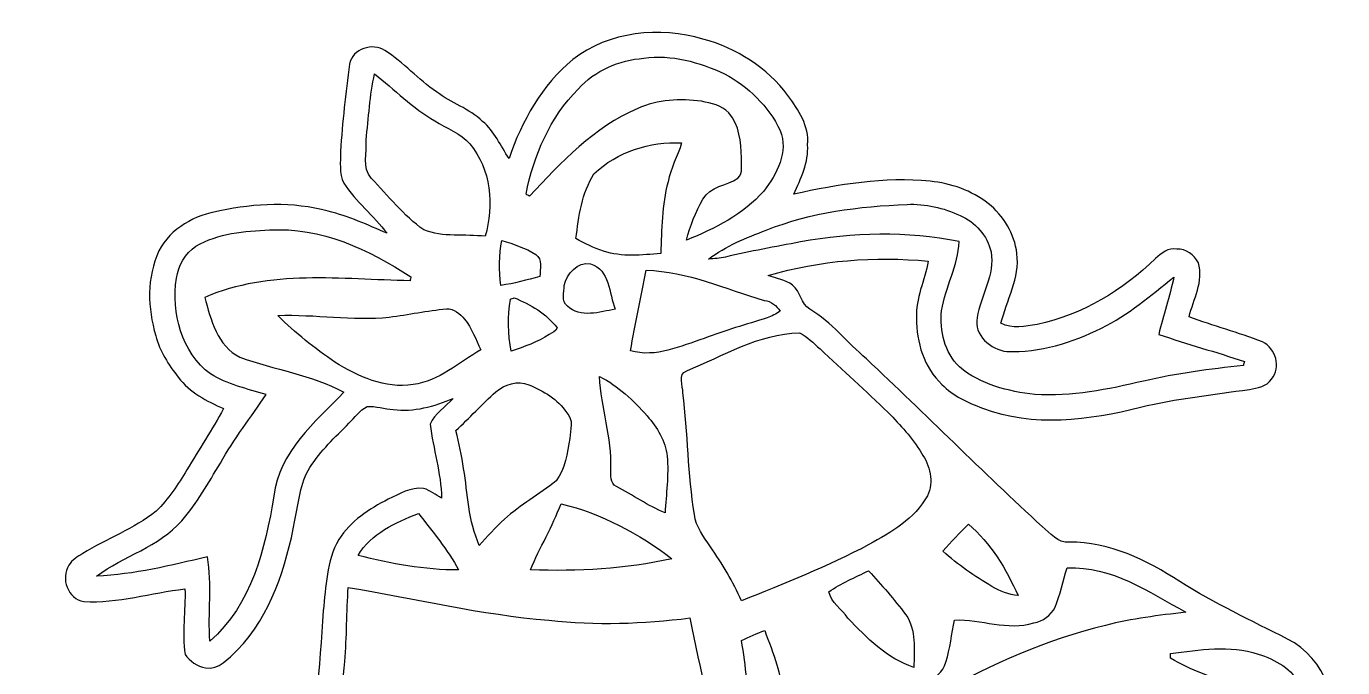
# Model space of a CAD drawing. Header units: centimetres. Extents: x -14.3 to 14.7, y -14.6 to 14.4.
# Drawn here: x -14.25 to 14.67, y 0.34 to 14.44 of the extents above; entities that cross this region are included whole.
import ezdxf

# ---------------------------------------------------------------- set-up
doc = ezdxf.new("R2010")
doc.units = ezdxf.units.CM
doc.header["$MEASUREMENT"] = 0
doc.layers.add('Layer 1', color=7, linetype='Continuous')

msp = doc.modelspace()

# ---------------------------------------------------------------- linework, layer by layer
at = {"layer": 'Layer 1', "color": 251}
for points, knots in [([(-2.24614, 13.71071), (-1.45098, 14.33336), (-0.33549, 14.44202), (0.61419, 14.16191), (0.61419, 14.16191), (1.34585, 13.95942), (2.02459, 13.53467), (2.48144, 12.92366), (2.48144, 12.92366), (2.70651, 12.60334), (2.95592, 12.25197), (2.91218, 11.83605), (2.91218, 11.83605), (2.94146, 11.44834), (2.75943, 11.09557), (2.6102, 10.75161), (2.6102, 10.75161), (3.59198, 10.9661), (4.5974, 11.13578), (5.60529, 11.03595), (5.60529, 11.03595), (6.0639, 10.99185), (6.51404, 10.82851), (6.88164, 10.54876), (6.88164, 10.54876), (7.2136, 10.27642), (7.46266, 9.87954), (7.51064, 9.44845), (7.51064, 9.44845), (7.58225, 8.9094), (7.28204, 8.42116), (7.16068, 7.9121), (7.16068, 7.9121), (7.40974, 7.78757), (7.69232, 7.84472), (7.95443, 7.88846), (7.95443, 7.88846), (8.94503, 8.09307), (9.83791, 8.63917), (10.55829, 9.33909), (10.55829, 9.33909), (10.69128, 9.44562), (10.83345, 9.58991), (11.02289, 9.54299), (11.02289, 9.54299), (11.2328, 9.56204), (11.40213, 9.41387), (11.49914, 9.24384), (11.49914, 9.24384), (11.62015, 8.83497), (11.38731, 8.44409), (11.29418, 8.05321), (11.29418, 8.05321), (11.82441, 7.85142), (12.37791, 7.7156), (12.90391, 7.50252), (12.90391, 7.50252), (13.20306, 7.36424), (13.31666, 6.94196), (13.10675, 6.68479), (13.10675, 6.68479), (13.00021, 6.52357), (12.79454, 6.48441), (12.6178, 6.46042), (12.6178, 6.46042), (11.81947, 6.34153), (11.01302, 6.26145), (10.22809, 6.06707), (10.22809, 6.06707), (9.10096, 5.78697), (7.86518, 5.62187), (6.75534, 6.04943), (6.75534, 6.04943), (6.43079, 6.16726), (6.10623, 6.31578), (5.86317, 6.56837), (5.86317, 6.56837), (5.47194, 6.93984), (5.29872, 7.49512), (5.30648, 8.02534), (5.30648, 8.02534), (5.2765, 8.45961), (5.49028, 8.85825), (5.56225, 9.27806), (5.56225, 9.27806), (4.38573, 9.39236), (3.18206, 9.29781), (2.04646, 8.9662), (2.04646, 8.9662), (2.22568, 8.89988), (2.42464, 8.86813), (2.58233, 8.75242), (2.58233, 8.75242), (2.76154, 8.61483), (2.75908, 8.33579), (2.96263, 8.2229), (2.96263, 8.2229), (3.4417, 7.93856), (3.78389, 7.48877), (4.20441, 7.13211), (4.20441, 7.13211), (5.50122, 5.91326), (6.75569, 4.64891), (8.06591, 3.44417), (8.06591, 3.44417), (8.24477, 3.30588), (8.40352, 3.07375), (8.66105, 3.10233), (8.66105, 3.10233), (9.54334, 3.10797), (10.36779, 2.71216), (11.08675, 2.23273), (11.08675, 2.23273), (11.84945, 1.76142), (12.65943, 1.37407), (13.45918, 0.97084), (13.45918, 0.97084), (14.28609, 0.55915), (14.66779, -0.50447), (14.38169, -1.36701), (14.38169, -1.36701), (14.23882, -1.82033), (13.89768, -2.165), (13.58477, -2.5079), (13.58477, -2.5079), (13.21153, -2.89172), (12.79701, -3.23462), (12.36027, -3.54365), (12.36027, -3.54365), (12.22128, -3.64561), (12.04136, -3.63996), (11.87838, -3.66748), (11.87838, -3.66748), (11.8491, -4.07705), (11.94611, -4.53319), (11.70764, -4.89867), (11.70764, -4.89867), (11.44058, -5.30613), (10.91247, -5.41267), (10.4588, -5.44618), (10.4588, -5.44618), (10.14659, -5.49169), (9.8485, -5.38868), (9.55816, -5.29272), (9.55816, -5.29272), (9.51336, -5.45289), (9.50524, -5.65115), (9.36766, -5.76756), (9.36766, -5.76756), (9.10378, -5.98276), (8.7884, -6.11646), (8.48501, -6.26322), (8.48501, -6.26322), (7.58296, -6.69713), (6.61917, -6.9917), (5.64056, -7.1942), (5.64056, -7.1942), (5.24404, -7.27357), (4.84258, -7.3466), (4.43689, -7.34519), (4.43689, -7.34519), (4.5533, -7.58084), (4.75615, -7.75511), (4.91913, -7.9569), (4.91913, -7.9569), (5.43595, -8.56862), (5.95454, -9.17928), (6.47559, -9.78782), (6.47559, -9.78782), (6.66503, -10.01924), (6.90774, -10.26478), (6.8266, -10.59533), (6.8266, -10.59533), (6.63893, -10.94669), (6.23676, -11.06099), (5.90374, -11.22751), (5.90374, -11.22751), (5.27085, -11.50444), (4.62456, -11.75738), (3.95217, -11.92001), (3.95217, -11.92001), (1.46509, -12.57794), (-1.13453, -12.56594), (-3.68688, -12.53455), (-3.68688, -12.53455), (-4.05553, -12.50703), (-4.41995, -12.44318), (-4.78684, -12.40331), (-4.78684, -12.40331), (-4.83835, -12.90355), (-5.01262, -13.40203), (-5.30895, -13.81125), (-5.30895, -13.81125), (-5.75628, -14.42438), (-6.66044, -14.56831), (-7.31908, -14.23211), (-7.31908, -14.23211), (-7.78404, -13.98411), (-8.19185, -13.56783), (-8.31286, -13.04043), (-8.31286, -13.04043), (-8.39858, -12.63262), (-8.48431, -12.21952), (-8.48148, -11.80112), (-8.48148, -11.80112), (-8.43774, -11.65049), (-8.33226, -11.52772), (-8.23842, -11.40495), (-8.23842, -11.40495), (-8.53475, -11.26172), (-8.8459, -11.15272), (-9.14506, -11.01584), (-9.14506, -11.01584), (-9.88907, -10.69093), (-10.61156, -10.32016), (-11.33898, -9.96139), (-11.33898, -9.96139), (-11.57076, -9.85802), (-11.79583, -9.63789), (-11.7923, -9.37154), (-11.7923, -9.37154), (-11.72845, -9.08614), (-11.53266, -8.85366), (-11.42612, -8.58414), (-11.42612, -8.58414), (-11.90308, -8.56474), (-12.34052, -8.77782), (-12.80336, -8.84837), (-12.80336, -8.84837), (-13.15473, -8.92281), (-13.47505, -8.52311), (-13.36287, -8.19185), (-13.36287, -8.19185), (-13.1512, -7.57414), (-12.78502, -7.02557), (-12.50491, -6.4389), (-12.50491, -6.4389), (-12.28266, -6.01804), (-12.14473, -5.55978), (-11.93871, -5.13151), (-11.93871, -5.13151), (-12.52467, -4.81894), (-13.13498, -4.54378), (-13.66943, -4.14408), (-13.66943, -4.14408), (-13.83912, -4.00544), (-14.07195, -3.88832), (-14.14251, -3.66395), (-14.14251, -3.66395), (-14.25152, -3.34151), (-13.99293, -2.99297), (-13.67014, -2.94746), (-13.67014, -2.94746), (-13.15755, -2.79717), (-12.64567, -2.64195), (-12.14226, -2.46204), (-12.14226, -2.46204), (-11.94118, -2.38584), (-11.73551, -2.3241), (-11.52419, -2.28388), (-11.52419, -2.28388), (-11.56899, -1.80446), (-11.73798, -1.34479), (-11.75738, -0.86219), (-11.75738, -0.86219), (-11.86462, -0.45685), (-11.32276, -0.121), (-10.99256, -0.33902), (-10.99256, -0.33902), (-10.55476, -0.59267), (-10.16423, -0.93733), (-9.68269, -1.1116), (-9.68269, -1.1116), (-9.29852, -1.2633), (-8.8773, -1.34056), (-8.53687, -1.58785), (-8.53687, -1.58785), (-8.36154, -1.73284), (-8.27017, -1.9498), (-8.12624, -2.12266), (-8.12624, -2.12266), (-7.91492, -0.89359), (-7.80486, 0.34996), (-7.72866, 1.59385), (-7.72866, 1.59385), (-7.66904, 2.1209), (-7.65739, 2.68358), (-7.38858, 3.15736), (-7.38858, 3.15736), (-7.12964, 3.56023), (-6.72112, 3.83434), (-6.2992, 4.04389), (-6.2992, 4.04389), (-6.05614, 4.16066), (-5.80531, 4.31341), (-5.52344, 4.28272), (-5.52344, 4.28272), (-5.38092, 4.23439), (-5.25639, 4.14443), (-5.12833, 4.06682), (-5.12833, 4.06682), (-5.13856, 4.61927), (-5.31601, 5.14844), (-5.37704, 5.69348), (-5.37704, 5.69348), (-5.28108, 5.93866), (-5.04225, 6.07378), (-4.87363, 6.26181), (-4.87363, 6.26181), (-5.28673, 6.09141), (-5.73828, 5.95171), (-6.18984, 6.01874), (-6.18984, 6.01874), (-6.38316, 6.02827), (-6.57331, 6.09741), (-6.76698, 6.08647), (-6.76698, 6.08647), (-6.92468, 5.99581), (-7.03615, 5.84412), (-7.16351, 5.71676), (-7.16351, 5.71676), (-7.46478, 5.40667), (-7.79357, 5.11422), (-8.02111, 4.74169), (-8.02111, 4.74169), (-8.24583, 4.39949), (-8.26488, 3.97439), (-8.34954, 3.58563), (-8.34954, 3.58563), (-8.54428, 2.55482), (-8.87236, 1.49966), (-9.61602, 0.72602), (-9.61602, 0.72602), (-9.81075, 0.54398), (-10.01607, 0.29422), (-10.31769, 0.33514), (-10.31769, 0.33514), (-10.49232, 0.37712), (-10.66412, 0.47837), (-10.76219, 0.63147), (-10.76219, 0.63147), (-10.83769, 1.10878), (-10.75267, 1.59314), (-10.76572, 2.07327), (-10.76572, 2.07327), (-11.50796, 1.98896), (-12.2361, 1.75613), (-12.98893, 1.79458), (-12.98893, 1.79458), (-13.33359, 1.85385), (-13.50716, 2.30717), (-13.3156, 2.59186), (-13.3156, 2.59186), (-13.24892, 2.71286), (-13.12228, 2.77848), (-13.01186, 2.85327), (-13.01186, 2.85327), (-12.48163, 3.17429), (-11.89073, 3.39584), (-11.39966, 3.78001), (-11.39966, 3.78001), (-11.12555, 4.04319), (-10.92165, 4.36739), (-10.72303, 4.68842), (-10.72303, 4.68842), (-10.45774, 5.14032), (-10.16564, 5.57671), (-9.91835, 6.03885), (-9.91835, 6.03885), (-10.28912, 6.20148), (-10.66377, 6.39657), (-10.91353, 6.72536), (-10.91353, 6.72536), (-11.12097, 7.00264), (-11.32699, 7.29721), (-11.40848, 7.6394), (-11.40848, 7.6394), (-11.58875, 8.24301), (-11.61168, 8.92351), (-11.33722, 9.50383), (-11.33722, 9.50383), (-11.08216, 10.00584), (-10.53747, 10.29758), (-9.99666, 10.38401), (-9.99666, 10.38401), (-9.21667, 10.55123), (-8.39682, 10.59074), (-7.62176, 10.37519), (-7.62176, 10.37519), (-7.17021, 10.26971), (-6.74934, 10.07216), (-6.3246, 9.89154), (-6.3246, 9.89154), (-6.62129, 10.27783), (-7.01393, 10.58228), (-7.27816, 10.99432), (-7.27816, 10.99432), (-7.38611, 11.20881), (-7.34448, 11.46246), (-7.34942, 11.69317), (-7.34942, 11.69317), (-7.3092, 12.33487), (-7.23371, 12.97481), (-7.15151, 13.61193), (-7.15151, 13.61193), (-7.08484, 13.94989), (-6.64351, 14.08747), (-6.37187, 13.91214), (-6.37187, 13.91214), (-5.96512, 13.64439), (-5.63915, 13.27503), (-5.2384, 12.9988), (-5.2384, 12.9988), (-4.91984, 12.75362), (-4.51979, 12.63544), (-4.22769, 12.35181), (-4.22769, 12.35181), (-3.96558, 12.13344), (-3.83187, 11.81276), (-3.64631, 11.53548), (-3.64631, 11.53548), (-3.36938, 12.35992), (-2.92029, 13.14803), (-2.24614, 13.71071), (-2.24614, 13.71071), (-2.24614, 13.71071), (-2.24614, 13.71071), (-2.24614, 13.71071)], [0, 0, 0, 0, 0.00925926, 0.00925926, 0.00925926, 0.00925926, 0.01851852, 0.01851852, 0.01851852, 0.01851852, 0.02777778, 0.02777778, 0.02777778, 0.02777778, 0.03703704, 0.03703704, 0.03703704, 0.03703704, 0.0462963, 0.0462963, 0.0462963, 0.0462963, 0.05555556, 0.05555556, 0.05555556, 0.05555556, 0.06481481, 0.06481481, 0.06481481, 0.06481481, 0.07407407, 0.07407407, 0.07407407, 0.07407407, 0.08333333, 0.08333333, 0.08333333, 0.08333333, 0.09259259, 0.09259259, 0.09259259, 0.09259259, 0.10185185, 0.10185185, 0.10185185, 0.10185185, 0.11111111, 0.11111111, 0.11111111, 0.11111111, 0.12037037, 0.12037037, 0.12037037, 0.12037037, 0.12962963, 0.12962963, 0.12962963, 0.12962963, 0.13888889, 0.13888889, 0.13888889, 0.13888889, 0.14814815, 0.14814815, 0.14814815, 0.14814815, 0.15740741, 0.15740741, 0.15740741, 0.15740741, 0.16666667, 0.16666667, 0.16666667, 0.16666667, 0.17592593, 0.17592593, 0.17592593, 0.17592593, 0.18518519, 0.18518519, 0.18518519, 0.18518519, 0.19444444, 0.19444444, 0.19444444, 0.19444444, 0.2037037, 0.2037037, 0.2037037, 0.2037037, 0.21296296, 0.21296296, 0.21296296, 0.21296296, 0.22222222, 0.22222222, 0.22222222, 0.22222222, 0.23148148, 0.23148148, 0.23148148, 0.23148148, 0.24074074, 0.24074074, 0.24074074, 0.24074074, 0.25, 0.25, 0.25, 0.25, 0.25925926, 0.25925926, 0.25925926, 0.25925926, 0.26851852, 0.26851852, 0.26851852, 0.26851852, 0.27777778, 0.27777778, 0.27777778, 0.27777778, 0.28703704, 0.28703704, 0.28703704, 0.28703704, 0.2962963, 0.2962963, 0.2962963, 0.2962963, 0.30555556, 0.30555556, 0.30555556, 0.30555556, 0.31481481, 0.31481481, 0.31481481, 0.31481481, 0.32407407, 0.32407407, 0.32407407, 0.32407407, 0.33333333, 0.33333333, 0.33333333, 0.33333333, 0.34259259, 0.34259259, 0.34259259, 0.34259259, 0.35185185, 0.35185185, 0.35185185, 0.35185185, 0.36111111, 0.36111111, 0.36111111, 0.36111111, 0.37037037, 0.37037037, 0.37037037, 0.37037037, 0.37962963, 0.37962963, 0.37962963, 0.37962963, 0.38888889, 0.38888889, 0.38888889, 0.38888889, 0.39814815, 0.39814815, 0.39814815, 0.39814815, 0.40740741, 0.40740741, 0.40740741, 0.40740741, 0.41666667, 0.41666667, 0.41666667, 0.41666667, 0.42592593, 0.42592593, 0.42592593, 0.42592593, 0.43518519, 0.43518519, 0.43518519, 0.43518519, 0.44444444, 0.44444444, 0.44444444, 0.44444444, 0.4537037, 0.4537037, 0.4537037, 0.4537037, 0.46296296, 0.46296296, 0.46296296, 0.46296296, 0.47222222, 0.47222222, 0.47222222, 0.47222222, 0.48148148, 0.48148148, 0.48148148, 0.48148148, 0.49074074, 0.49074074, 0.49074074, 0.49074074, 0.5, 0.5, 0.5, 0.5, 0.50925926, 0.50925926, 0.50925926, 0.50925926, 0.51851852, 0.51851852, 0.51851852, 0.51851852, 0.52777778, 0.52777778, 0.52777778, 0.52777778, 0.53703704, 0.53703704, 0.53703704, 0.53703704, 0.5462963, 0.5462963, 0.5462963, 0.5462963, 0.55555556, 0.55555556, 0.55555556, 0.55555556, 0.56481481, 0.56481481, 0.56481481, 0.56481481, 0.57407407, 0.57407407, 0.57407407, 0.57407407, 0.58333333, 0.58333333, 0.58333333, 0.58333333, 0.59259259, 0.59259259, 0.59259259, 0.59259259, 0.60185185, 0.60185185, 0.60185185, 0.60185185, 0.61111111, 0.61111111, 0.61111111, 0.61111111, 0.62037037, 0.62037037, 0.62037037, 0.62037037, 0.62962963, 0.62962963, 0.62962963, 0.62962963, 0.63888889, 0.63888889, 0.63888889, 0.63888889, 0.64814815, 0.64814815, 0.64814815, 0.64814815, 0.65740741, 0.65740741, 0.65740741, 0.65740741, 0.66666667, 0.66666667, 0.66666667, 0.66666667, 0.67592593, 0.67592593, 0.67592593, 0.67592593, 0.68518519, 0.68518519, 0.68518519, 0.68518519, 0.69444444, 0.69444444, 0.69444444, 0.69444444, 0.7037037, 0.7037037, 0.7037037, 0.7037037, 0.71296296, 0.71296296, 0.71296296, 0.71296296, 0.72222222, 0.72222222, 0.72222222, 0.72222222, 0.73148148, 0.73148148, 0.73148148, 0.73148148, 0.74074074, 0.74074074, 0.74074074, 0.74074074, 0.75, 0.75, 0.75, 0.75, 0.75925926, 0.75925926, 0.75925926, 0.75925926, 0.76851852, 0.76851852, 0.76851852, 0.76851852, 0.77777778, 0.77777778, 0.77777778, 0.77777778, 0.78703704, 0.78703704, 0.78703704, 0.78703704, 0.7962963, 0.7962963, 0.7962963, 0.7962963, 0.80555556, 0.80555556, 0.80555556, 0.80555556, 0.81481481, 0.81481481, 0.81481481, 0.81481481, 0.82407407, 0.82407407, 0.82407407, 0.82407407, 0.83333333, 0.83333333, 0.83333333, 0.83333333, 0.84259259, 0.84259259, 0.84259259, 0.84259259, 0.85185185, 0.85185185, 0.85185185, 0.85185185, 0.86111111, 0.86111111, 0.86111111, 0.86111111, 0.87037037, 0.87037037, 0.87037037, 0.87037037, 0.87962963, 0.87962963, 0.87962963, 0.87962963, 0.88888889, 0.88888889, 0.88888889, 0.88888889, 0.89814815, 0.89814815, 0.89814815, 0.89814815, 0.90740741, 0.90740741, 0.90740741, 0.90740741, 0.91666667, 0.91666667, 0.91666667, 0.91666667, 0.92592593, 0.92592593, 0.92592593, 0.92592593, 0.93518519, 0.93518519, 0.93518519, 0.93518519, 0.94444444, 0.94444444, 0.94444444, 0.94444444, 0.9537037, 0.9537037, 0.9537037, 0.9537037, 0.96296296, 0.96296296, 0.96296296, 0.96296296, 0.97222222, 0.97222222, 0.97222222, 0.97222222, 0.98148148, 0.98148148, 0.98148148, 0.98148148, 1, 1, 1, 1]), ([(-0.68686, 13.73999), (-1.22731, 13.70012), (-1.76177, 13.46941), (-2.1276, 13.06371), (-2.1276, 13.06371), (-2.74285, 12.43789), (-3.11185, 11.60462), (-3.27166, 10.74949), (-3.27166, 10.74949), (-3.25261, 10.73856), (-3.21486, 10.71668), (-3.19581, 10.70575), (-3.19581, 10.70575), (-2.50331, 11.45787), (-1.77588, 12.22763), (-0.81739, 12.63615), (-0.81739, 12.63615), (-0.37994, 12.83194), (0.11465, 12.85593), (0.58491, 12.79525), (0.58491, 12.79525), (0.79269, 12.74833), (1.03117, 12.70847), (1.17863, 12.53772), (1.17863, 12.53772), (1.4224, 12.27137), (1.44392, 11.89426), (1.46332, 11.55347), (1.46332, 11.55347), (1.43686, 11.41236), (1.50954, 11.21551), (1.38324, 11.1065), (1.38324, 11.1065), (1.13947, 10.92694), (0.76764, 10.93541), (0.61313, 10.64084), (0.61313, 10.64084), (0.4512, 10.36002), (0.33267, 10.05346), (0.24906, 9.74055), (0.24906, 9.74055), (0.87277, 9.99314), (1.50107, 10.3057), (1.95016, 10.8204), (1.95016, 10.8204), (2.23449, 11.18447), (2.50366, 11.68435), (2.30717, 12.14967), (2.30717, 12.14967), (2.05775, 12.68942), (1.60338, 13.12051), (1.08338, 13.39921), (1.08338, 13.39921), (0.53446, 13.65179), (-0.07796, 13.83065), (-0.68686, 13.73999), (-0.68686, 13.73999), (-0.68686, 13.73999), (-0.68686, 13.73999), (-0.68686, 13.73999)], [0, 0, 0, 0, 0.0625, 0.0625, 0.0625, 0.0625, 0.125, 0.125, 0.125, 0.125, 0.1875, 0.1875, 0.1875, 0.1875, 0.25, 0.25, 0.25, 0.25, 0.3125, 0.3125, 0.3125, 0.3125, 0.375, 0.375, 0.375, 0.375, 0.4375, 0.4375, 0.4375, 0.4375, 0.5, 0.5, 0.5, 0.5, 0.5625, 0.5625, 0.5625, 0.5625, 0.625, 0.625, 0.625, 0.625, 0.6875, 0.6875, 0.6875, 0.6875, 0.75, 0.75, 0.75, 0.75, 0.8125, 0.8125, 0.8125, 0.8125, 0.875, 0.875, 0.875, 0.875, 1, 1, 1, 1]), ([(-6.78674, 11.94188), (-6.76134, 11.67236), (-6.87952, 11.32734), (-6.67456, 11.1058), (-6.67456, 11.1058), (-6.30555, 10.71245), (-5.96336, 10.2803), (-5.52133, 9.96597), (-5.52133, 9.96597), (-5.09552, 9.79593), (-4.61786, 9.87778), (-4.16878, 9.82486), (-4.16878, 9.82486), (-3.98145, 10.50255), (-4.03684, 11.30688), (-4.50991, 11.85862), (-4.50991, 11.85862), (-4.71417, 12.09463), (-5.02038, 12.19588), (-5.2765, 12.36169), (-5.2765, 12.36169), (-5.76474, 12.64532), (-6.16303, 13.05101), (-6.60259, 13.39991), (-6.60259, 13.39991), (-6.70243, 12.92013), (-6.73629, 12.42871), (-6.78674, 11.94188), (-6.78674, 11.94188), (-6.78674, 11.94188), (-6.78674, 11.94188), (-6.78674, 11.94188)], [0, 0, 0, 0, 0.11111111, 0.11111111, 0.11111111, 0.11111111, 0.22222222, 0.22222222, 0.22222222, 0.22222222, 0.33333333, 0.33333333, 0.33333333, 0.33333333, 0.44444444, 0.44444444, 0.44444444, 0.44444444, 0.55555556, 0.55555556, 0.55555556, 0.55555556, 0.66666667, 0.66666667, 0.66666667, 0.66666667, 0.77777778, 0.77777778, 0.77777778, 0.77777778, 1, 1, 1, 1]), ([(-1.78012, 11.19893), (-2.04929, 10.77842), (-2.11526, 10.2616), (-2.17699, 9.77547), (-2.17699, 9.77547), (-1.98226, 9.66964), (-1.78611, 9.56592), (-1.57304, 9.50031), (-1.57304, 9.50031), (-1.16593, 9.36413), (-0.73166, 9.40929), (-0.31327, 9.45056), (-0.31327, 9.45056), (-0.29351, 9.97585), (-0.29245, 10.51101), (-0.15275, 11.02219), (-0.15275, 11.02219), (-0.09772, 11.3224), (0.0575, 11.58734), (0.14534, 11.87697), (0.14534, 11.87697), (-0.55527, 11.91472), (-1.26929, 11.68471), (-1.78012, 11.19893), (-1.78012, 11.19893), (-1.78012, 11.19893), (-1.78012, 11.19893), (-1.78012, 11.19893)], [0, 0, 0, 0, 0.125, 0.125, 0.125, 0.125, 0.25, 0.25, 0.25, 0.25, 0.375, 0.375, 0.375, 0.375, 0.5, 0.5, 0.5, 0.5, 0.625, 0.625, 0.625, 0.625, 0.75, 0.75, 0.75, 0.75, 1, 1, 1, 1]), ([(2.00272, 9.95962), (1.56316, 9.79064), (1.11407, 9.61496), (0.73836, 9.32533), (0.73836, 9.32533), (0.86219, 9.32815), (0.98531, 9.34649), (1.10737, 9.37013), (1.10737, 9.37013), (1.65276, 9.49607), (2.2038, 9.59732), (2.75449, 9.70033), (2.75449, 9.70033), (3.90384, 9.90706), (5.09482, 9.94339), (6.24311, 9.70986), (6.24311, 9.70986), (6.21841, 9.17998), (5.94007, 8.70797), (5.8547, 8.19009), (5.8547, 8.19009), (5.81237, 7.74947), (5.91961, 7.26969), (6.24699, 6.95254), (6.24699, 6.95254), (6.71301, 6.57084), (7.3152, 6.41244), (7.90293, 6.34647), (7.90293, 6.34647), (8.71149, 6.29461), (9.51124, 6.45936), (10.29406, 6.64245), (10.29406, 6.64245), (11.01549, 6.81143), (11.75138, 6.90527), (12.48692, 6.98712), (12.48692, 6.98712), (12.49292, 7.00828), (12.50527, 7.05097), (12.51126, 7.07249), (12.51126, 7.07249), (11.88544, 7.27922), (11.25079, 7.45843), (10.62602, 7.66692), (10.62602, 7.66692), (10.72938, 8.08884), (10.86661, 8.50159), (10.9601, 8.92563), (10.9601, 8.92563), (10.45104, 8.52558), (9.95927, 8.08955), (9.36942, 7.80874), (9.36942, 7.80874), (8.72596, 7.49018), (8.01229, 7.26228), (7.28839, 7.29156), (7.28839, 7.29156), (6.9402, 7.33319), (6.55391, 7.65563), (6.63716, 8.03698), (6.63716, 8.03698), (6.71477, 8.52417), (7.03333, 8.97572), (6.94231, 9.48337), (6.94231, 9.48337), (6.86717, 9.84144), (6.59024, 10.13636), (6.26251, 10.28488), (6.26251, 10.28488), (5.89986, 10.45139), (5.49769, 10.547), (5.09729, 10.52618), (5.09729, 10.52618), (4.04777, 10.48385), (2.98344, 10.35473), (2.00272, 9.95962), (2.00272, 9.95962), (2.00272, 9.95962), (2.00272, 9.95962), (2.00272, 9.95962)], [0, 0, 0, 0, 0.04761905, 0.04761905, 0.04761905, 0.04761905, 0.0952381, 0.0952381, 0.0952381, 0.0952381, 0.14285714, 0.14285714, 0.14285714, 0.14285714, 0.19047619, 0.19047619, 0.19047619, 0.19047619, 0.23809524, 0.23809524, 0.23809524, 0.23809524, 0.28571429, 0.28571429, 0.28571429, 0.28571429, 0.33333333, 0.33333333, 0.33333333, 0.33333333, 0.38095238, 0.38095238, 0.38095238, 0.38095238, 0.42857143, 0.42857143, 0.42857143, 0.42857143, 0.47619048, 0.47619048, 0.47619048, 0.47619048, 0.52380952, 0.52380952, 0.52380952, 0.52380952, 0.57142857, 0.57142857, 0.57142857, 0.57142857, 0.61904762, 0.61904762, 0.61904762, 0.61904762, 0.66666667, 0.66666667, 0.66666667, 0.66666667, 0.71428571, 0.71428571, 0.71428571, 0.71428571, 0.76190476, 0.76190476, 0.76190476, 0.76190476, 0.80952381, 0.80952381, 0.80952381, 0.80952381, 0.85714286, 0.85714286, 0.85714286, 0.85714286, 0.9047619, 0.9047619, 0.9047619, 0.9047619, 1, 1, 1, 1]), ([(-10.52407, 9.60649), (-10.76431, 9.4548), (-10.91071, 9.18069), (-10.95163, 8.90411), (-10.95163, 8.90411), (-11.07793, 8.14317), (-10.83628, 7.27886), (-10.20586, 6.79803), (-10.20586, 6.79803), (-9.83403, 6.56661), (-9.39765, 6.47347), (-8.98419, 6.34612), (-8.98419, 6.34612), (-9.31686, 5.84235), (-9.69574, 5.36787), (-9.98714, 4.83729), (-9.98714, 4.83729), (-10.25525, 4.40549), (-10.50219, 3.95499), (-10.83769, 3.57046), (-10.83769, 3.57046), (-11.33863, 2.99508), (-12.10839, 2.79929), (-12.70776, 2.35656), (-12.70776, 2.35656), (-11.8805, 2.38478), (-11.07511, 2.59609), (-10.27148, 2.77636), (-10.27148, 2.77636), (-10.16988, 2.16359), (-10.25984, 1.54376), (-10.22138, 0.92745), (-10.22138, 0.92745), (-9.29146, 1.71768), (-9.00853, 2.96827), (-8.81098, 4.11551), (-8.81098, 4.11551), (-8.69774, 5.08141), (-7.91563, 5.74816), (-7.27251, 6.39551), (-7.27251, 6.39551), (-7.98477, 6.78603), (-8.80604, 6.8901), (-9.56134, 7.16703), (-9.56134, 7.16703), (-10.05311, 7.41327), (-10.19951, 7.99641), (-10.33321, 8.48254), (-10.33321, 8.48254), (-8.90834, 9.09779), (-7.32578, 8.87518), (-5.81978, 8.84908), (-5.81978, 8.84908), (-5.81589, 8.87095), (-5.80743, 8.91505), (-5.80355, 8.93692), (-5.80355, 8.93692), (-6.72394, 9.53311), (-7.78404, 10.03653), (-8.90834, 9.96421), (-8.90834, 9.96421), (-9.45833, 9.93881), (-10.0397, 9.89401), (-10.52407, 9.60649), (-10.52407, 9.60649), (-10.52407, 9.60649), (-10.52407, 9.60649), (-10.52407, 9.60649)], [0, 0, 0, 0, 0.05555556, 0.05555556, 0.05555556, 0.05555556, 0.11111111, 0.11111111, 0.11111111, 0.11111111, 0.16666667, 0.16666667, 0.16666667, 0.16666667, 0.22222222, 0.22222222, 0.22222222, 0.22222222, 0.27777778, 0.27777778, 0.27777778, 0.27777778, 0.33333333, 0.33333333, 0.33333333, 0.33333333, 0.38888889, 0.38888889, 0.38888889, 0.38888889, 0.44444444, 0.44444444, 0.44444444, 0.44444444, 0.5, 0.5, 0.5, 0.5, 0.55555556, 0.55555556, 0.55555556, 0.55555556, 0.61111111, 0.61111111, 0.61111111, 0.61111111, 0.66666667, 0.66666667, 0.66666667, 0.66666667, 0.72222222, 0.72222222, 0.72222222, 0.72222222, 0.77777778, 0.77777778, 0.77777778, 0.77777778, 0.83333333, 0.83333333, 0.83333333, 0.83333333, 0.88888889, 0.88888889, 0.88888889, 0.88888889, 1, 1, 1, 1]), ([(-3.80153, 9.73596), (-3.87738, 9.4107), (-3.86256, 9.07662), (-3.82658, 8.74712), (-3.82658, 8.74712), (-3.53448, 8.78205), (-3.25191, 8.87024), (-2.96757, 8.94221), (-2.96757, 8.94221), (-2.97145, 9.10414), (-2.90477, 9.32004), (-3.0607, 9.42693), (-3.0607, 9.42693), (-3.28754, 9.57192), (-3.54789, 9.65129), (-3.80153, 9.73596), (-3.80153, 9.73596), (-3.80153, 9.73596), (-3.80153, 9.73596), (-3.80153, 9.73596)], [0, 0, 0, 0, 0.16666667, 0.16666667, 0.16666667, 0.16666667, 0.33333333, 0.33333333, 0.33333333, 0.33333333, 0.5, 0.5, 0.5, 0.5, 0.66666667, 0.66666667, 0.66666667, 0.66666667, 1, 1, 1, 1]), ([(-2.43346, 8.7443), (-2.43769, 8.5979), (-2.50437, 8.39541), (-2.36291, 8.29063), (-2.36291, 8.29063), (-2.08139, 8.0197), (-1.65347, 8.16046), (-1.31516, 8.2236), (-1.31516, 8.2236), (-1.45168, 8.5665), (-1.43087, 9.09426), (-1.85667, 9.22302), (-1.85667, 9.22302), (-2.14489, 9.26712), (-2.37666, 9.00042), (-2.43346, 8.7443), (-2.43346, 8.7443), (-2.43346, 8.7443), (-2.43346, 8.7443), (-2.43346, 8.7443)], [0, 0, 0, 0, 0.16666667, 0.16666667, 0.16666667, 0.16666667, 0.33333333, 0.33333333, 0.33333333, 0.33333333, 0.5, 0.5, 0.5, 0.5, 0.66666667, 0.66666667, 0.66666667, 0.66666667, 1, 1, 1, 1]), ([(-0.63218, 9.07874), (-0.74401, 8.48783), (-0.87418, 7.90011), (-0.97931, 7.30779), (-0.97931, 7.30779), (-0.42122, 7.14939), (0.12065, 7.41045), (0.64241, 7.58119), (0.64241, 7.58119), (1.09502, 7.75688), (1.56457, 7.88282), (2.02565, 8.03381), (2.02565, 8.03381), (2.1269, 8.06662), (2.21862, 8.12165), (2.30964, 8.17598), (2.30964, 8.17598), (2.22885, 8.29874), (2.11279, 8.39929), (1.95897, 8.41551), (1.95897, 8.41551), (1.10384, 8.66528), (0.2727, 9.05475), (-0.63218, 9.07874), (-0.63218, 9.07874), (-0.63218, 9.07874), (-0.63218, 9.07874), (-0.63218, 9.07874)], [0, 0, 0, 0, 0.125, 0.125, 0.125, 0.125, 0.25, 0.25, 0.25, 0.25, 0.375, 0.375, 0.375, 0.375, 0.5, 0.5, 0.5, 0.5, 0.625, 0.625, 0.625, 0.625, 0.75, 0.75, 0.75, 0.75, 1, 1, 1, 1]), ([(-3.53272, 8.47549), (-3.55388, 8.46702), (-3.59657, 8.44973), (-3.61774, 8.44091), (-3.61774, 8.44091), (-3.68759, 8.06344), (-3.66924, 7.67715), (-3.59763, 7.30074), (-3.59763, 7.30074), (-3.30941, 7.39563), (-3.02154, 7.50288), (-2.7626, 7.66374), (-2.7626, 7.66374), (-2.70722, 7.71172), (-2.60914, 7.72901), (-2.59045, 7.81015), (-2.59045, 7.81015), (-2.82116, 8.12553), (-3.17747, 8.32802), (-3.53272, 8.47549), (-3.53272, 8.47549), (-3.53272, 8.47549), (-3.53272, 8.47549), (-3.53272, 8.47549)], [0, 0, 0, 0, 0.14285714, 0.14285714, 0.14285714, 0.14285714, 0.28571429, 0.28571429, 0.28571429, 0.28571429, 0.42857143, 0.42857143, 0.42857143, 0.42857143, 0.57142857, 0.57142857, 0.57142857, 0.57142857, 0.71428571, 0.71428571, 0.71428571, 0.71428571, 1, 1, 1, 1]), ([(-6.27662, 8.04862), (-7.09224, 7.96678), (-7.90681, 8.1153), (-8.72314, 8.0839), (-8.72314, 8.0839), (-8.34954, 7.69514), (-7.91457, 7.36847), (-7.47324, 7.0612), (-7.47324, 7.0612), (-6.96595, 6.74229), (-6.37117, 6.46783), (-5.75557, 6.56484), (-5.75557, 6.56484), (-5.18548, 6.64492), (-4.74698, 7.05097), (-4.26685, 7.32931), (-4.26685, 7.32931), (-4.37409, 7.56038), (-4.47111, 7.80027), (-4.6228, 8.00664), (-4.6228, 8.00664), (-4.72475, 8.11953), (-4.85916, 8.23912), (-5.02109, 8.2296), (-5.02109, 8.2296), (-5.44301, 8.19432), (-5.85646, 8.09907), (-6.27662, 8.04862), (-6.27662, 8.04862), (-6.27662, 8.04862), (-6.27662, 8.04862), (-6.27662, 8.04862)], [0, 0, 0, 0, 0.11111111, 0.11111111, 0.11111111, 0.11111111, 0.22222222, 0.22222222, 0.22222222, 0.22222222, 0.33333333, 0.33333333, 0.33333333, 0.33333333, 0.44444444, 0.44444444, 0.44444444, 0.44444444, 0.55555556, 0.55555556, 0.55555556, 0.55555556, 0.66666667, 0.66666667, 0.66666667, 0.66666667, 0.77777778, 0.77777778, 0.77777778, 0.77777778, 1, 1, 1, 1]), ([(0.25682, 6.86823), (0.05115, 6.79732), (0.18239, 6.53168), (0.17145, 6.38246), (0.17145, 6.38246), (0.2861, 5.49381), (0.27764, 4.59211), (0.42827, 3.70805), (0.42827, 3.70805), (0.45685, 3.43676), (0.63288, 3.22051), (0.77717, 3.00179), (0.77717, 3.00179), (1.03646, 2.62467), (1.27847, 2.23344), (1.45697, 1.81081), (1.45697, 1.81081), (2.40594, 2.18546), (3.35386, 2.57034), (4.25768, 3.04588), (4.25768, 3.04588), (4.74592, 3.31858), (5.26556, 3.61527), (5.54461, 4.12115), (5.54461, 4.12115), (5.69454, 4.42666), (5.59647, 4.79249), (5.41408, 5.06095), (5.41408, 5.06095), (5.21617, 5.39397), (4.94806, 5.67443), (4.68171, 5.95171), (4.68171, 5.95171), (4.19065, 6.42585), (3.68441, 6.88305), (3.18629, 7.34942), (3.18629, 7.34942), (3.0413, 7.4736), (2.90654, 7.62353), (2.73156, 7.70326), (2.73156, 7.70326), (1.83727, 7.68562), (1.06433, 7.19067), (0.25682, 6.86823), (0.25682, 6.86823), (0.25682, 6.86823), (0.25682, 6.86823), (0.25682, 6.86823)], [0, 0, 0, 0, 0.07692308, 0.07692308, 0.07692308, 0.07692308, 0.15384615, 0.15384615, 0.15384615, 0.15384615, 0.23076923, 0.23076923, 0.23076923, 0.23076923, 0.30769231, 0.30769231, 0.30769231, 0.30769231, 0.38461538, 0.38461538, 0.38461538, 0.38461538, 0.46153846, 0.46153846, 0.46153846, 0.46153846, 0.53846154, 0.53846154, 0.53846154, 0.53846154, 0.61538462, 0.61538462, 0.61538462, 0.61538462, 0.69230769, 0.69230769, 0.69230769, 0.69230769, 0.76923077, 0.76923077, 0.76923077, 0.76923077, 0.84615385, 0.84615385, 0.84615385, 0.84615385, 1, 1, 1, 1]), ([(-3.93594, 6.40397), (-4.2418, 6.1341), (-4.51556, 5.83036), (-4.81401, 5.55237), (-4.81401, 5.55237), (-4.6669, 5.00345), (-4.60304, 4.43794), (-4.53108, 3.87526), (-4.53108, 3.87526), (-4.49545, 3.58281), (-4.41078, 3.29847), (-4.30318, 3.02507), (-4.30318, 3.02507), (-4.12186, 3.22227), (-3.95217, 3.43182), (-3.74544, 3.60398), (-3.74544, 3.60398), (-3.39972, 3.92571), (-2.97815, 4.15008), (-2.61303, 4.44676), (-2.61303, 4.44676), (-2.40383, 4.70923), (-2.37208, 5.06307), (-2.30964, 5.38057), (-2.30964, 5.38057), (-2.30364, 5.56331), (-2.21862, 5.80073), (-2.38019, 5.94572), (-2.38019, 5.94572), (-2.57034, 6.24769), (-2.8956, 6.42373), (-3.21416, 6.56096), (-3.21416, 6.56096), (-3.45934, 6.6675), (-3.74156, 6.56802), (-3.93594, 6.40397), (-3.93594, 6.40397), (-3.93594, 6.40397), (-3.93594, 6.40397), (-3.93594, 6.40397)], [0, 0, 0, 0, 0.09090909, 0.09090909, 0.09090909, 0.09090909, 0.18181818, 0.18181818, 0.18181818, 0.18181818, 0.27272727, 0.27272727, 0.27272727, 0.27272727, 0.36363636, 0.36363636, 0.36363636, 0.36363636, 0.45454545, 0.45454545, 0.45454545, 0.45454545, 0.54545455, 0.54545455, 0.54545455, 0.54545455, 0.63636364, 0.63636364, 0.63636364, 0.63636364, 0.72727273, 0.72727273, 0.72727273, 0.72727273, 0.81818182, 0.81818182, 0.81818182, 0.81818182, 1, 1, 1, 1]), ([(-1.657, 6.74264), (-1.63019, 6.05825), (-1.38077, 5.39891), (-1.40935, 4.70923), (-1.40935, 4.70923), (-1.40547, 4.58329), (-1.43369, 4.39067), (-1.28729, 4.32576), (-1.28729, 4.32576), (-0.92675, 4.13985), (-0.59302, 3.8989), (-0.21766, 3.74368), (-0.21766, 3.74368), (-0.19544, 4.15819), (-0.13758, 4.57271), (-0.1711, 4.98828), (-0.1711, 4.98828), (-0.20567, 5.32836), (-0.39617, 5.62398), (-0.61207, 5.87834), (-0.61207, 5.87834), (-0.91123, 6.21841), (-1.25024, 6.53556), (-1.657, 6.74264), (-1.657, 6.74264), (-1.657, 6.74264), (-1.657, 6.74264), (-1.657, 6.74264)], [0, 0, 0, 0, 0.125, 0.125, 0.125, 0.125, 0.25, 0.25, 0.25, 0.25, 0.375, 0.375, 0.375, 0.375, 0.5, 0.5, 0.5, 0.5, 0.625, 0.625, 0.625, 0.625, 0.75, 0.75, 0.75, 0.75, 1, 1, 1, 1]), ([(-2.50508, 3.94617), (-2.69028, 3.44417), (-2.97286, 2.98591), (-3.17571, 2.49167), (-3.17571, 2.49167), (-2.13713, 2.45604), (-1.08303, 2.50543), (-0.06738, 2.73614), (-0.06738, 2.73614), (-0.79446, 3.28612), (-1.61572, 3.72851), (-2.50508, 3.94617), (-2.50508, 3.94617), (-2.50508, 3.94617), (-2.50508, 3.94617), (-2.50508, 3.94617)], [0, 0, 0, 0, 0.2, 0.2, 0.2, 0.2, 0.4, 0.4, 0.4, 0.4, 0.6, 0.6, 0.6, 0.6, 1, 1, 1, 1]), ([(-6.96383, 2.81129), (-6.24205, 2.62643), (-5.50086, 2.48603), (-4.75333, 2.49061), (-4.75333, 2.49061), (-4.99357, 2.94005), (-5.33047, 3.32987), (-5.6388, 3.73309), (-5.6388, 3.73309), (-6.13869, 3.53624), (-6.67491, 3.28965), (-6.96383, 2.81129), (-6.96383, 2.81129), (-6.96383, 2.81129), (-6.96383, 2.81129), (-6.96383, 2.81129)], [0, 0, 0, 0, 0.2, 0.2, 0.2, 0.2, 0.4, 0.4, 0.4, 0.4, 0.6, 0.6, 0.6, 0.6, 1, 1, 1, 1]), ([(5.88716, 2.90407), (6.21101, 2.60138), (6.58213, 2.35303), (6.96277, 2.1276), (6.96277, 2.1276), (7.1374, 2.02177), (7.33249, 1.94698), (7.53674, 1.92652), (7.53674, 1.92652), (7.27287, 2.50825), (6.94196, 3.08504), (6.44384, 3.49744), (6.44384, 3.49744), (6.25087, 3.30694), (6.0646, 3.10938), (5.88716, 2.90407), (5.88716, 2.90407), (5.88716, 2.90407), (5.88716, 2.90407), (5.88716, 2.90407)], [0, 0, 0, 0, 0.16666667, 0.16666667, 0.16666667, 0.16666667, 0.33333333, 0.33333333, 0.33333333, 0.33333333, 0.5, 0.5, 0.5, 0.5, 0.66666667, 0.66666667, 0.66666667, 0.66666667, 1, 1, 1, 1]), ([(8.61589, 2.53471), (8.52029, 2.2479), (8.4642, 1.94839), (8.34813, 1.66829), (8.34813, 1.66829), (8.2617, 1.48766), (8.07791, 1.36419), (7.88352, 1.3275), (7.88352, 1.3275), (7.30567, 1.14194), (6.72359, 1.41746), (6.13904, 1.38818), (6.13904, 1.38818), (6.07307, 1.08197), (6.0452, 0.76553), (5.95207, 0.46567), (5.95207, 0.46567), (5.88821, 0.24201), (5.69701, 0.08255), (5.47476, 0.02999), (5.47476, 0.02999), (4.80272, -0.10971), (4.11833, 0.04092), (3.4417, 0.03387), (3.4417, 0.03387), (3.36585, -0.03775), (3.37644, -0.15699), (3.34963, -0.24765), (3.34963, -0.24765), (3.28083, -0.66393), (3.23744, -1.1236), (2.91641, -1.4351), (2.91641, -1.4351), (2.60033, -1.71133), (2.16676, -1.76601), (1.77271, -1.85949), (1.77271, -1.85949), (1.82845, -2.26201), (1.95933, -2.6483), (2.06763, -3.03883), (2.06763, -3.03883), (2.34774, -2.84656), (2.60174, -2.62008), (2.86244, -2.40312), (2.86244, -2.40312), (3.79024, -1.61184), (4.73816, -0.83079), (5.80566, -0.23248), (5.80566, -0.23248), (6.94796, 0.42862), (8.17351, 0.95567), (9.45656, 1.27212), (9.45656, 1.27212), (10.03512, 1.42205), (10.63025, 1.48907), (11.22186, 1.56281), (11.22186, 1.56281), (10.41118, 2.00378), (9.58321, 2.5848), (8.61589, 2.53471), (8.61589, 2.53471), (8.61589, 2.53471), (8.61589, 2.53471), (8.61589, 2.53471)], [0, 0, 0, 0, 0.05882353, 0.05882353, 0.05882353, 0.05882353, 0.11764706, 0.11764706, 0.11764706, 0.11764706, 0.17647059, 0.17647059, 0.17647059, 0.17647059, 0.23529412, 0.23529412, 0.23529412, 0.23529412, 0.29411765, 0.29411765, 0.29411765, 0.29411765, 0.35294118, 0.35294118, 0.35294118, 0.35294118, 0.41176471, 0.41176471, 0.41176471, 0.41176471, 0.47058824, 0.47058824, 0.47058824, 0.47058824, 0.52941176, 0.52941176, 0.52941176, 0.52941176, 0.58823529, 0.58823529, 0.58823529, 0.58823529, 0.64705882, 0.64705882, 0.64705882, 0.64705882, 0.70588235, 0.70588235, 0.70588235, 0.70588235, 0.76470588, 0.76470588, 0.76470588, 0.76470588, 0.82352941, 0.82352941, 0.82352941, 0.82352941, 0.88235294, 0.88235294, 0.88235294, 0.88235294, 1, 1, 1, 1]), ([(3.37573, 2.01013), (3.43323, 1.77306), (3.66466, 1.62701), (3.79624, 1.43298), (3.79624, 1.43298), (4.21181, 0.99307), (4.66055, 0.54151), (5.24863, 0.34749), (5.24863, 0.34749), (5.25074, 0.73484), (5.3086, 1.17299), (5.06977, 1.50636), (5.06977, 1.50636), (4.81683, 1.84397), (4.53531, 2.15971), (4.25379, 2.47297), (4.25379, 2.47297), (3.95676, 2.32763), (3.64913, 2.19781), (3.37573, 2.01013), (3.37573, 2.01013), (3.37573, 2.01013), (3.37573, 2.01013), (3.37573, 2.01013)], [0, 0, 0, 0, 0.14285714, 0.14285714, 0.14285714, 0.14285714, 0.28571429, 0.28571429, 0.28571429, 0.28571429, 0.42857143, 0.42857143, 0.42857143, 0.42857143, 0.57142857, 0.57142857, 0.57142857, 0.57142857, 0.71428571, 0.71428571, 0.71428571, 0.71428571, 1, 1, 1, 1]), ([(-7.17726, 2.10749), (-7.2203, 1.56492), (-7.20654, 1.01988), (-7.2577, 0.47766), (-7.2577, 0.47766), (-7.32719, -0.29351), (-7.40269, -1.06504), (-7.51875, -1.83127), (-7.51875, -1.83127), (-7.65422, -2.76049), (-7.87153, -3.67489), (-8.03593, -4.59846), (-8.03593, -4.59846), (-7.55191, -4.78472), (-7.05238, -4.92584), (-6.55779, -5.07965), (-6.55779, -5.07965), (-4.58611, -5.66138), (-2.52236, -6.09917), (-0.45685, -5.88998), (-0.45685, -5.88998), (0.51894, -5.81237), (1.49296, -5.60493), (2.39077, -5.20806), (2.39077, -5.20806), (1.38783, -3.10727), (0.77646, -0.84314), (0.32597, 1.43369), (0.32597, 1.43369), (-0.70062, 1.30528), (-1.74096, 1.26965), (-2.77142, 1.38324), (-2.77142, 1.38324), (-4.25697, 1.51095), (-5.71112, 1.85491), (-7.17726, 2.10749), (-7.17726, 2.10749), (-7.17726, 2.10749), (-7.17726, 2.10749), (-7.17726, 2.10749)], [0, 0, 0, 0, 0.09090909, 0.09090909, 0.09090909, 0.09090909, 0.18181818, 0.18181818, 0.18181818, 0.18181818, 0.27272727, 0.27272727, 0.27272727, 0.27272727, 0.36363636, 0.36363636, 0.36363636, 0.36363636, 0.45454545, 0.45454545, 0.45454545, 0.45454545, 0.54545455, 0.54545455, 0.54545455, 0.54545455, 0.63636364, 0.63636364, 0.63636364, 0.63636364, 0.72727273, 0.72727273, 0.72727273, 0.72727273, 0.81818182, 0.81818182, 0.81818182, 0.81818182, 1, 1, 1, 1]), ([(1.45979, 0.93909), (1.55399, 0.37536), (1.60796, -0.19368), (1.68063, -0.76024), (1.68063, -0.76024), (1.9117, -0.81703), (2.14947, -0.88089), (2.38936, -0.85796), (2.38936, -0.85796), (2.37737, -0.43427), (2.36537, -0.00282), (2.23732, 0.40499), (2.23732, 0.40499), (2.16711, 0.66252), (2.05352, 0.90487), (1.9745, 1.15923), (1.9745, 1.15923), (1.79917, 1.09502), (1.62842, 1.01882), (1.45979, 0.93909), (1.45979, 0.93909), (1.45979, 0.93909), (1.45979, 0.93909), (1.45979, 0.93909)], [0, 0, 0, 0, 0.14285714, 0.14285714, 0.14285714, 0.14285714, 0.28571429, 0.28571429, 0.28571429, 0.28571429, 0.42857143, 0.42857143, 0.42857143, 0.42857143, 0.57142857, 0.57142857, 0.57142857, 0.57142857, 0.71428571, 0.71428571, 0.71428571, 0.71428571, 1, 1, 1, 1]), ([(10.88249, 0.65511), (10.88355, 0.62936), (10.88637, 0.5775), (10.88743, 0.55174), (10.88743, 0.55174), (11.33087, 0.27764), (11.82617, 0.1076), (12.32994, -0.0187), (12.32994, -0.0187), (12.5984, -0.07373), (12.89191, -0.25647), (12.92331, -0.55139), (12.92331, -0.55139), (12.98716, -1.05551), (12.6806, -1.49472), (12.36345, -1.85067), (12.36345, -1.85067), (12.19517, -2.05952), (11.96446, -2.20451), (11.78384, -2.40065), (11.78384, -2.40065), (11.74468, -2.45286), (11.6773, -2.51178), (11.70905, -2.5841), (11.70905, -2.5841), (11.76867, -2.73544), (11.86815, -2.86703), (11.95776, -3.00249), (11.95776, -3.00249), (11.98809, -3.06529), (12.07452, -3.05823), (12.12427, -3.02295), (12.12427, -3.02295), (12.5155, -2.76543), (12.86792, -2.45251), (13.19212, -2.11561), (13.19212, -2.11561), (13.40273, -1.88807), (13.62639, -1.66617), (13.76751, -1.38606), (13.76751, -1.38606), (13.99646, -0.98072), (13.96471, -0.45191), (13.74422, -0.0508), (13.74422, -0.0508), (13.56536, 0.31362), (13.18366, 0.52105), (12.81183, 0.641), (12.81183, 0.641), (12.18389, 0.84596), (11.52102, 0.7306), (10.88249, 0.65511), (10.88249, 0.65511), (10.88249, 0.65511), (10.88249, 0.65511), (10.88249, 0.65511)], [0, 0, 0, 0, 0.06666667, 0.06666667, 0.06666667, 0.06666667, 0.13333333, 0.13333333, 0.13333333, 0.13333333, 0.2, 0.2, 0.2, 0.2, 0.26666667, 0.26666667, 0.26666667, 0.26666667, 0.33333333, 0.33333333, 0.33333333, 0.33333333, 0.4, 0.4, 0.4, 0.4, 0.46666667, 0.46666667, 0.46666667, 0.46666667, 0.53333333, 0.53333333, 0.53333333, 0.53333333, 0.6, 0.6, 0.6, 0.6, 0.66666667, 0.66666667, 0.66666667, 0.66666667, 0.73333333, 0.73333333, 0.73333333, 0.73333333, 0.8, 0.8, 0.8, 0.8, 0.86666667, 0.86666667, 0.86666667, 0.86666667, 1, 1, 1, 1])]:
    msp.add_open_spline(points, degree=3, knots=knots, dxfattribs=at)

doc.saveas('drawing.dxf')
